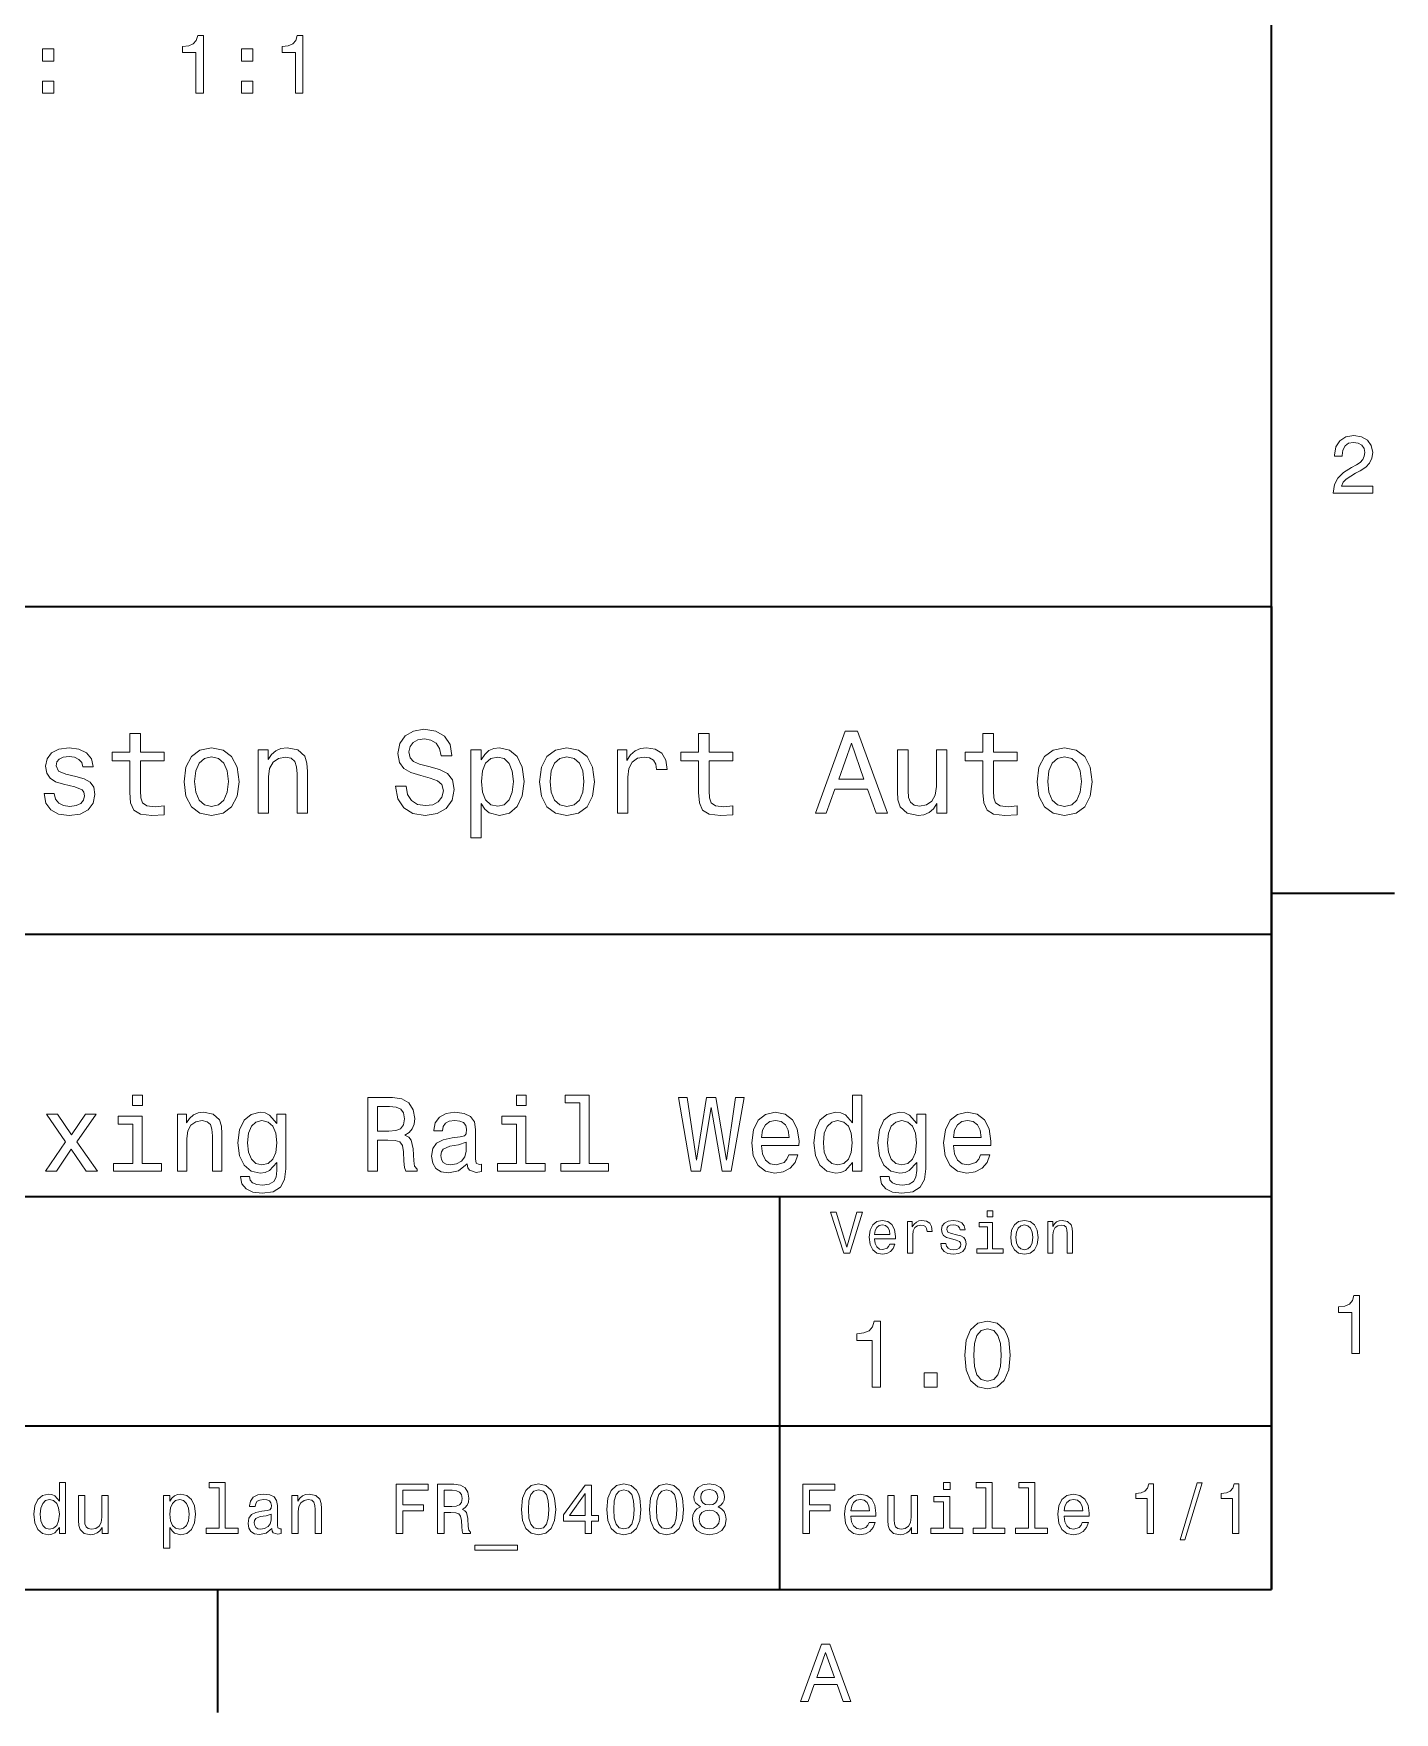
# Model space of a CAD drawing. Extents: x 0 to 297, y 0 to 210.
# Drawn here: x 211.5 to 294.5, y 2.5 to 105 of the extents above; entities that cross this region are included whole.
import ezdxf

# ---------------------------------------------------------------- set-up
doc = ezdxf.new("R2010")
doc.units = 0

msp = doc.modelspace()

# ---------------------------------------------------------------- linework, layer by layer
at = {"color": 7, "lineweight": 35}
for p, q in [((287, 10), (287, 200)), ((97, 70), (287, 70)), ((287, 70), (287, 10)), ((162, 50), (287, 50)), ((162, 34), (287, 34)), ((257, 10), (257, 34)), ((162, 20), (287, 20)), ((10, 10), (287, 10)), ((97, 10), (287, 10))]:
    msp.add_line(p, q, dxfattribs=at)
at = {"color": 7, "lineweight": 35, "ltscale": 0.1875}
for p, q in [((287, 52.5), (294.5, 52.5)), ((222.699997, 10), (222.699997, 2.5))]:
    msp.add_line(p, q, dxfattribs=at)
at = {"color": 7, "lineweight": 13}
for points in [[(221.376083, 101.328659), (221.835022, 101.328659), (221.835022, 104.853874), (221.492081, 104.853874), (221.401306, 104.546242), (221.219742, 104.339462), (220.942368, 104.21843), (220.559082, 104.178085), (220.559082, 103.820015), (221.376083, 103.820015)], [(227.44812, 101.328659), (227.907059, 101.328659), (227.907059, 104.853874), (227.564117, 104.853874), (227.473343, 104.546242), (227.291779, 104.339462), (227.014404, 104.21843), (226.631119, 104.178085), (226.631119, 103.820015), (227.44812, 103.820015)], [(212.010803, 103.285431), (212.706772, 103.285431), (212.706772, 104.036873), (212.010803, 104.036873)], [(224.154907, 103.285431), (224.850861, 103.285431), (224.850861, 104.036873), (224.154907, 104.036873)], [(212.010803, 101.328659), (212.706772, 101.328659), (212.706772, 102.080101), (212.010803, 102.080101)], [(224.154907, 101.328659), (224.850861, 101.328659), (224.850861, 102.080101), (224.154907, 102.080101)], [(290.76947, 76.916786), (293.175079, 76.916786), (293.175079, 77.350502), (291.273773, 77.350502), (291.3797, 77.587532), (291.561249, 77.784218), (292.121033, 78.142288), (292.418579, 78.293587), (292.751434, 78.510445), (292.988464, 78.762604), (293.124634, 79.060158), (293.175079, 79.398056), (293.089355, 79.821686), (292.852325, 80.154541), (292.489197, 80.366356), (292.020172, 80.442001), (291.536041, 80.35627), (291.167877, 80.119232), (290.930847, 79.740997), (290.850159, 79.241714), (290.850159, 79.171112), (291.309082, 79.171112), (291.309082, 79.211456), (291.354462, 79.554398), (291.490631, 79.806557), (291.707489, 79.967941), (291.994965, 80.023415), (292.287476, 79.972984), (292.504333, 79.846901), (292.645538, 79.650215), (292.695984, 79.403099), (292.660675, 79.171112), (292.56485, 78.974426), (292.403473, 78.802956), (292.181549, 78.651657), (291.884003, 78.490273), (291.389771, 78.177589), (291.041779, 77.844742), (290.835022, 77.441284), (290.76947, 76.931915)], [(234.20462, 59.030979), (233.548996, 59.030979), (233.693085, 58.267288), (234.053314, 57.70533), (234.608078, 57.366714), (235.357361, 57.244236), (236.099426, 57.359509), (236.654175, 57.67651), (237.007202, 58.17363), (237.136902, 58.82925), (237.028824, 59.420029), (236.726227, 59.801872), (236.236313, 60.054031), (235.580704, 60.241352), (235.018738, 60.378242), (234.651306, 60.536743), (234.442368, 60.767288), (234.377533, 61.127522), (234.442368, 61.451729), (234.629684, 61.696686), (234.917877, 61.862389), (235.314133, 61.920029), (235.71759, 61.84798), (236.034592, 61.653458), (236.24353, 61.32925), (236.344391, 60.889767), (237, 60.889767), (237, 60.904179), (236.884735, 61.581409), (236.546112, 62.085732), (236.01297, 62.402737), (235.292511, 62.510807), (234.644104, 62.402737), (234.139771, 62.100143), (233.815567, 61.631844), (233.700287, 61.026657), (233.793961, 60.486309), (234.067734, 60.118874), (234.5, 59.873917), (235.09079, 59.6866), (235.674362, 59.520893), (236.113831, 59.362389), (236.380402, 59.131844), (236.47406, 58.757202), (236.387619, 58.375359), (236.164276, 58.087173), (235.825653, 57.907059), (235.386169, 57.849422), (234.896255, 57.928673), (234.521622, 58.159222), (234.283875, 58.533859)], [(217.353027, 60.579971), (217.353027, 58.64193), (217.396255, 58.015129), (217.597992, 57.582851), (218.001434, 57.330688), (218.685883, 57.244236), (219.43515, 57.280258), (219.43515, 57.827808), (218.887604, 57.78458), (218.390488, 57.842216), (218.123917, 58.022331), (218.008652, 58.324928), (217.98703, 58.75), (217.98703, 60.579971), (219.43515, 60.579971), (219.43515, 61.120316), (217.98703, 61.120316), (217.98703, 62.251438), (217.353027, 62.251438), (217.353027, 61.120316), (216.257935, 61.120316), (216.257935, 60.579971)], [(252.05043, 60.579971), (252.05043, 58.64193), (252.093658, 58.015129), (252.29538, 57.582851), (252.698853, 57.330688), (253.383286, 57.244236), (254.132568, 57.280258), (254.132568, 57.827808), (253.585022, 57.78458), (253.087891, 57.842216), (252.82132, 58.022331), (252.706055, 58.324928), (252.684448, 58.75), (252.684448, 60.579971), (254.132568, 60.579971), (254.132568, 61.120316), (252.684448, 61.120316), (252.684448, 62.251438), (252.05043, 62.251438), (252.05043, 61.120316), (250.955322, 61.120316), (250.955322, 60.579971)], [(259.175781, 57.381123), (259.838623, 57.381123), (260.364563, 58.850864), (262.360229, 58.850864), (262.886169, 57.381123), (263.563416, 57.381123), (261.733429, 62.388329), (260.998566, 62.388329)], [(260.595093, 59.463257), (261.365997, 61.667866), (262.136902, 59.463257)], [(269.399109, 60.579971), (269.399109, 58.64193), (269.442352, 58.015129), (269.644073, 57.582851), (270.047546, 57.330688), (270.731995, 57.244236), (271.481262, 57.280258), (271.481262, 57.827808), (270.933716, 57.78458), (270.436584, 57.842216), (270.170013, 58.022331), (270.054749, 58.324928), (270.033142, 58.75), (270.033142, 60.579971), (271.481262, 60.579971), (271.481262, 61.120316), (270.033142, 61.120316), (270.033142, 62.251438), (269.399109, 62.251438), (269.399109, 61.120316), (268.304016, 61.120316), (268.304016, 60.579971)], [(214.060516, 59.636166), (213.44812, 59.780258), (212.994232, 59.945965), (212.842941, 60.28458), (212.886169, 60.522331), (213.03746, 60.695244), (213.282425, 60.803314), (213.635437, 60.846542), (213.97406, 60.803314), (214.240631, 60.67363), (214.413544, 60.479107), (214.485596, 60.219738), (215.105194, 60.219738), (215.105194, 60.23415), (214.997116, 60.70245), (214.701721, 61.069885), (214.240631, 61.30043), (213.635437, 61.386887), (213.023056, 61.30043), (212.57637, 61.062679), (212.29538, 60.709652), (212.208939, 60.262966), (212.273773, 59.830688), (212.475494, 59.528095), (212.806915, 59.311958), (213.289627, 59.16066), (213.995682, 58.987751), (214.427948, 58.807636), (214.543228, 58.663544), (214.586456, 58.447407), (214.521606, 58.180836), (214.348694, 57.979107), (214.067719, 57.849422), (213.693085, 57.806194), (213.296829, 57.849422), (213.008636, 58.000721), (212.814117, 58.245674), (212.734863, 58.584293), (212.122482, 58.584293), (212.223343, 58.007923), (212.518738, 57.590057), (212.98703, 57.337894), (213.635437, 57.244236), (214.312683, 57.337894), (214.809799, 57.590057), (215.112396, 57.993515), (215.220459, 58.519451), (215.141205, 58.973343), (214.917862, 59.283138), (214.55043, 59.484871)], [(220.65274, 59.311958), (220.768005, 58.432995), (221.099426, 57.78458), (221.625366, 57.381123), (222.331421, 57.244236), (223.030258, 57.381123), (223.556198, 57.777374), (223.887604, 58.425793), (224.010086, 59.311958), (223.887604, 60.190922), (223.556198, 60.846542), (223.030258, 61.242794), (222.331421, 61.386887), (221.625366, 61.242794), (221.099426, 60.839336), (220.768005, 60.190922)], [(221.301147, 59.319164), (221.365997, 59.967579), (221.567719, 60.435879), (221.891937, 60.72406), (222.331421, 60.824928), (222.763687, 60.72406), (223.087891, 60.443081), (223.289627, 59.967579), (223.361679, 59.319164), (223.289627, 58.663544), (223.087891, 58.188038), (222.763687, 57.899853), (222.331421, 57.806194), (221.891937, 57.899853), (221.567719, 58.188038), (221.365997, 58.663544)], [(225.177246, 57.381123), (225.811249, 57.381123), (225.811249, 59.614552), (225.876083, 60.12608), (226.085022, 60.500717), (226.409225, 60.731266), (226.841507, 60.817722), (227.187317, 60.745674), (227.403458, 60.551151), (227.511536, 60.226944), (227.547546, 59.794666), (227.547546, 57.381123), (228.181564, 57.381123), (228.181564, 59.924351), (228.15274, 60.435879), (228.023056, 60.86095), (227.597992, 61.25), (226.935165, 61.386887), (226.567719, 61.336452), (226.257935, 61.199566), (225.991364, 60.969017), (225.782425, 60.659222), (225.782425, 61.25), (225.177246, 61.25)], [(238.786743, 60.652016), (238.786743, 61.25), (238.15274, 61.25), (238.15274, 55.882565), (238.786743, 55.882565), (238.786743, 57.971901), (239.010101, 57.633286), (239.262253, 57.409943), (239.896271, 57.244236), (240.50145, 57.381123), (240.976959, 57.791786), (241.286743, 58.440201), (241.402023, 59.319164), (241.286743, 60.190922), (240.976959, 60.839336), (240.50145, 61.242794), (239.896271, 61.386887), (239.550446, 61.343658), (239.255051, 61.206772), (239.002899, 60.976223)], [(239.788193, 57.8134), (239.363129, 57.907059), (239.053314, 58.195244), (238.858795, 58.663544), (238.793945, 59.319164), (238.858795, 59.967579), (239.053314, 60.435879), (239.363129, 60.716858), (239.788193, 60.817722), (240.177246, 60.716858), (240.48703, 60.428673), (240.681564, 59.960373), (240.753601, 59.319164), (240.681564, 58.67075), (240.48703, 58.195244), (240.177246, 57.907059)], [(242.338623, 59.311958), (242.453888, 58.432995), (242.785309, 57.78458), (243.311249, 57.381123), (244.017303, 57.244236), (244.716141, 57.381123), (245.242081, 57.777374), (245.573486, 58.425793), (245.695969, 59.311958), (245.573486, 60.190922), (245.242081, 60.846542), (244.716141, 61.242794), (244.017303, 61.386887), (243.311249, 61.242794), (242.785309, 60.839336), (242.453888, 60.190922)], [(242.98703, 59.319164), (243.05188, 59.967579), (243.253601, 60.435879), (243.57782, 60.72406), (244.017303, 60.824928), (244.449585, 60.72406), (244.773773, 60.443081), (244.97551, 59.967579), (245.047546, 59.319164), (244.97551, 58.663544), (244.773773, 58.188038), (244.449585, 57.899853), (244.017303, 57.806194), (243.57782, 57.899853), (243.253601, 58.188038), (243.05188, 58.663544)], [(247.100861, 57.381123), (247.734863, 57.381123), (247.734863, 59.592937), (247.799713, 60.12608), (247.994232, 60.507923), (248.311249, 60.738472), (248.736313, 60.817722), (249.053314, 60.767288), (249.291077, 60.623199), (249.435165, 60.378242), (249.485596, 60.046829), (250.126801, 60.046829), (250.040344, 60.630402), (249.802597, 61.048271), (249.406342, 61.30043), (248.865997, 61.386887), (248.498566, 61.32925), (248.181549, 61.185158), (247.900574, 60.940201), (247.677246, 60.608788), (247.677246, 61.25), (247.100861, 61.25)], [(267.194519, 61.25), (266.560516, 61.25), (266.560516, 59.016571), (266.488464, 58.497837), (266.279541, 58.123196), (265.955322, 57.892651), (265.530243, 57.820602), (265.19165, 57.878242), (264.975494, 58.051151), (264.853027, 58.346542), (264.824219, 58.764408), (264.824219, 61.25), (264.190186, 61.25), (264.190186, 58.706772), (264.211792, 58.195244), (264.348694, 57.770172), (264.766571, 57.381123), (265.436584, 57.244236), (265.796814, 57.294666), (266.106628, 57.424351), (266.373199, 57.647694), (266.589325, 57.971901), (266.589325, 57.381123), (267.194519, 57.381123)], [(272.698853, 59.311958), (272.814117, 58.432995), (273.145508, 57.78458), (273.671448, 57.381123), (274.377502, 57.244236), (275.076355, 57.381123), (275.602295, 57.777374), (275.933716, 58.425793), (276.056183, 59.311958), (275.933716, 60.190922), (275.602295, 60.846542), (275.076355, 61.242794), (274.377502, 61.386887), (273.671448, 61.242794), (273.145508, 60.839336), (272.814117, 60.190922)], [(273.34726, 59.319164), (273.412109, 59.967579), (273.613831, 60.435879), (273.938019, 60.72406), (274.377502, 60.824928), (274.809784, 60.72406), (275.134003, 60.443081), (275.335724, 59.967579), (275.407776, 59.319164), (275.335724, 58.663544), (275.134003, 58.188038), (274.809784, 57.899853), (274.377502, 57.806194), (273.938019, 57.899853), (273.613831, 58.188038), (273.412109, 58.663544)], [(218.114548, 40.185879), (217.51152, 40.185879), (217.51152, 39.537464), (218.114548, 39.537464)], [(231.860947, 35.530258), (232.463974, 35.530258), (232.463974, 37.430115), (233.079971, 37.430115), (233.533859, 37.41066), (233.819153, 37.319885), (233.974777, 37.105907), (234.039612, 36.723343), (234.072037, 36.139767), (234.110947, 35.757202), (234.188751, 35.530258), (234.869598, 35.530258), (234.869598, 35.653458), (234.720459, 35.835014), (234.668579, 36.172188), (234.623199, 36.898415), (234.51297, 37.4366), (234.363831, 37.605186), (234.130402, 37.728386), (234.389771, 37.890488), (234.57132, 38.117435), (234.688034, 38.402737), (234.726944, 38.746395), (234.636169, 39.291065), (234.376801, 39.699566), (233.948837, 39.945965), (233.365265, 40.030258), (231.860947, 40.030258)], [(241.535294, 40.185879), (240.932266, 40.185879), (240.932266, 39.537464), (241.535294, 39.537464)], [(244.809784, 39.706051), (244.809784, 36.010086), (243.636169, 36.010086), (243.636169, 35.530258), (246.547546, 35.530258), (246.547546, 36.010086), (245.380402, 36.010086), (245.380402, 40.185879), (243.914978, 40.185879), (243.914978, 39.706051)], [(251.598694, 35.530258), (252.169312, 35.530258), (252.817719, 39.433716), (253.485596, 35.530258), (254.030258, 35.530258), (254.82132, 40.036743), (254.302582, 40.036743), (253.744949, 36.204609), (253.103027, 40.036743), (252.53891, 40.036743), (251.909943, 36.204609), (251.352295, 40.036743), (250.820602, 40.036743)], [(261.42868, 36.068443), (261.42868, 35.530258), (261.999268, 35.530258), (261.999268, 40.185879), (261.43515, 40.185879), (261.43515, 38.480545), (261.000732, 38.973343), (260.734863, 39.090057), (260.430115, 39.135445), (259.878967, 39.005764), (259.450989, 38.642651), (259.17218, 38.059078), (259.074921, 37.274494), (259.17218, 36.489914), (259.450989, 35.899857), (259.878967, 35.530258), (260.430115, 35.407059), (260.734863, 35.45245), (261.007202, 35.569164)], [(212.862396, 35.530258), (213.757202, 36.885445), (214.677948, 35.530258), (215.365265, 35.530258), (214.120316, 37.326366), (215.293945, 39.012245), (214.632568, 39.012245), (213.783142, 37.747837), (212.933716, 39.012245), (212.259369, 39.012245), (213.413544, 37.319885), (212.194519, 35.530258)], [(220.254318, 35.530258), (220.824921, 35.530258), (220.824921, 37.540344), (220.883286, 38.000721), (221.07132, 38.337894), (221.363113, 38.545387), (221.752167, 38.623199), (222.0634, 38.558357), (222.257919, 38.383286), (222.355179, 38.091499), (222.387604, 37.70245), (222.387604, 35.530258), (222.958206, 35.530258), (222.958206, 37.819164), (222.932281, 38.279537), (222.815552, 38.662102), (222.432999, 39.012245), (221.836456, 39.135445), (221.505768, 39.090057), (221.226944, 38.966858), (220.98703, 38.759365), (220.798981, 38.480545), (220.798981, 39.012245), (220.254318, 39.012245)], [(226.868149, 35.685879), (226.868149, 39.012245), (226.323486, 39.012245), (226.323486, 38.448124), (225.876068, 38.960373), (225.603745, 39.090057), (225.298981, 39.135445), (224.747833, 39.005764), (224.319885, 38.642651), (224.041061, 38.059078), (223.943802, 37.274494), (224.041061, 36.483429), (224.319885, 35.899857), (224.747833, 35.530258), (225.298981, 35.407059), (225.610229, 35.45245), (225.869598, 35.569164), (226.323486, 36.061958), (226.323486, 35.569164), (226.271606, 35.180115), (226.128967, 34.901295), (225.856628, 34.739193), (225.44812, 34.680836), (225.091492, 34.719738), (224.838608, 34.817001), (224.689484, 34.985588), (224.644089, 35.212536), (224.092941, 35.212536), (224.092941, 35.1866), (224.177231, 34.771614), (224.4366, 34.460373), (224.851578, 34.259365), (225.41571, 34.188038), (226.090057, 34.285301), (226.53746, 34.557636), (226.790344, 35.030979)], [(233.196686, 39.479107), (233.592209, 39.440201), (233.871033, 39.317001), (234.046112, 39.090057), (234.104462, 38.733429), (234.039612, 38.357346), (233.864548, 38.130402), (233.566284, 38.013687), (233.157776, 37.981266), (232.463974, 37.981266), (232.463974, 39.479107)], [(237.9366, 35.98415), (237.9366, 35.964695), (237.969009, 35.744236), (238.066284, 35.588615), (238.474777, 35.465416), (238.792511, 35.517288), (238.792511, 35.958214), (238.656342, 35.938759), (238.474777, 36.023052), (238.442352, 36.282421), (238.442352, 38.085014), (238.364548, 38.545387), (238.137604, 38.869595), (237.742065, 39.064121), (237.184433, 39.135445), (236.639771, 39.057636), (236.237747, 38.837173), (235.984863, 38.493515), (235.900574, 38.039623), (235.900574, 38.000721), (236.412811, 38.000721), (236.458206, 38.273052), (236.600861, 38.467579), (236.83429, 38.584293), (237.164978, 38.629681), (237.482697, 38.59726), (237.709656, 38.5), (237.845825, 38.331409), (237.891205, 38.09798), (237.865265, 37.825645), (237.76152, 37.68948), (237.502151, 37.624638), (237.015839, 37.572765), (236.458206, 37.456051), (236.062683, 37.248558), (235.829254, 36.924351), (235.757919, 36.444523), (235.822754, 36.016571), (236.023773, 35.698845), (236.347977, 35.497837), (236.79538, 35.426514), (237.398407, 35.562679)], [(255.88472, 37.105907), (258.167145, 37.105907), (258.173645, 37.371758), (258.069885, 38.117435), (257.784576, 38.675072), (257.330688, 39.012245), (256.727661, 39.135445), (256.137604, 39.005764), (255.683716, 38.642651), (255.391937, 38.052593), (255.288177, 37.274494), (255.385437, 36.476944), (255.677231, 35.893372), (256.124634, 35.530258), (256.708191, 35.407059), (257.213989, 35.491352), (257.628967, 35.711815), (257.933716, 36.061958), (258.108795, 36.528816), (257.544678, 36.528816), (257.427948, 36.269451), (257.259369, 36.074928), (256.779541, 35.919308), (256.409943, 35.990631), (256.131104, 36.217579), (255.949554, 36.587173), (255.88472, 37.086452)], [(265.90274, 35.685879), (265.90274, 39.012245), (265.358063, 39.012245), (265.358063, 38.448124), (264.910645, 38.960373), (264.638306, 39.090057), (264.333557, 39.135445), (263.78241, 39.005764), (263.354462, 38.642651), (263.075653, 38.059078), (262.978394, 37.274494), (263.075653, 36.483429), (263.354462, 35.899857), (263.78241, 35.530258), (264.333557, 35.407059), (264.644806, 35.45245), (264.904175, 35.569164), (265.358063, 36.061958), (265.358063, 35.569164), (265.306183, 35.180115), (265.163544, 34.901295), (264.891205, 34.739193), (264.482697, 34.680836), (264.126068, 34.719738), (263.873199, 34.817001), (263.72406, 34.985588), (263.67865, 35.212536), (263.127502, 35.212536), (263.127502, 35.1866), (263.211792, 34.771614), (263.471191, 34.460373), (263.886169, 34.259365), (264.450287, 34.188038), (265.124634, 34.285301), (265.572052, 34.557636), (265.824921, 35.030979)], [(267.595093, 37.105907), (269.877502, 37.105907), (269.884003, 37.371758), (269.780243, 38.117435), (269.494934, 38.675072), (269.041077, 39.012245), (268.438049, 39.135445), (267.847961, 39.005764), (267.394104, 38.642651), (267.102295, 38.052593), (266.998535, 37.274494), (267.095825, 36.476944), (267.387604, 35.893372), (267.835022, 35.530258), (268.418579, 35.407059), (268.924347, 35.491352), (269.339325, 35.711815), (269.644104, 36.061958), (269.819153, 36.528816), (269.255035, 36.528816), (269.138306, 36.269451), (268.969727, 36.074928), (268.489899, 35.919308), (268.1203, 35.990631), (267.841492, 36.217579), (267.659943, 36.587173), (267.595093, 37.086452)], [(218.095093, 36.010086), (218.095093, 38.895531), (216.629684, 38.895531), (216.629684, 38.409222), (217.52449, 38.409222), (217.52449, 36.010086), (216.357346, 36.010086), (216.357346, 35.530258), (219.275208, 35.530258), (219.275208, 36.010086)], [(224.533859, 37.274494), (224.592224, 37.851585), (224.767288, 38.279537), (225.039627, 38.532421), (225.40274, 38.623199), (225.785294, 38.532421), (226.070602, 38.279537), (226.245667, 37.851585), (226.310516, 37.274494), (226.245667, 36.684437), (226.070602, 36.262966), (225.785294, 36.003601), (225.40274, 35.919308), (225.039627, 36.003601), (224.767288, 36.262966), (224.592224, 36.690922)], [(241.515839, 36.010086), (241.515839, 38.895531), (240.05043, 38.895531), (240.05043, 38.409222), (240.945236, 38.409222), (240.945236, 36.010086), (239.778091, 36.010086), (239.778091, 35.530258), (242.695953, 35.530258), (242.695953, 36.010086)], [(255.88472, 37.585735), (255.956055, 38.033138), (256.131104, 38.363831), (256.396973, 38.564842), (256.747131, 38.636166), (257.090759, 38.564842), (257.356628, 38.363831), (257.518738, 38.033138), (257.577087, 37.585735)], [(260.527374, 38.623199), (260.903442, 38.532421), (261.188751, 38.279537), (261.357361, 37.858067), (261.42218, 37.274494), (261.357361, 36.684437), (261.188751, 36.262966), (260.903442, 36.003601), (260.527374, 35.919308), (260.170746, 36.003601), (259.898407, 36.262966), (259.716858, 36.690922), (259.658508, 37.274494), (259.716858, 37.851585), (259.898407, 38.273052), (260.170746, 38.532421)], [(263.56842, 37.274494), (263.626801, 37.851585), (263.80188, 38.279537), (264.074219, 38.532421), (264.437317, 38.623199), (264.819885, 38.532421), (265.105164, 38.279537), (265.280243, 37.851585), (265.345093, 37.274494), (265.280243, 36.684437), (265.105164, 36.262966), (264.819885, 36.003601), (264.437317, 35.919308), (264.074219, 36.003601), (263.80188, 36.262966), (263.626801, 36.690922)], [(267.595093, 37.585735), (267.666412, 38.033138), (267.841492, 38.363831), (268.107361, 38.564842), (268.457489, 38.636166), (268.801147, 38.564842), (269.066986, 38.363831), (269.229095, 38.033138), (269.287476, 37.585735)], [(237.87175, 36.749279), (237.793945, 36.412102), (237.586456, 36.152737), (237.275208, 35.98415), (236.892639, 35.925793), (236.64624, 35.958214), (236.471176, 36.061958), (236.360947, 36.243515), (236.328522, 36.496395), (236.354462, 36.723343), (236.458206, 36.885445), (236.873199, 37.067001), (237.398407, 37.14481), (237.87175, 37.30043)], [(261.71109, 33.03458), (261.08429, 30.905619), (260.439484, 33.03458), (260.09726, 33.03458), (260.904175, 30.530979), (261.264404, 30.530979), (262.053314, 33.03458)], [(269.992798, 33.117435), (269.657776, 33.117435), (269.657776, 32.757202), (269.992798, 32.757202)], [(262.784576, 31.40634), (264.052582, 31.40634), (264.056183, 31.554033), (263.998566, 31.9683), (263.840057, 32.278099), (263.587891, 32.465416), (263.252869, 32.533859), (262.925079, 32.461815), (262.672913, 32.260086), (262.510803, 31.932276), (262.453156, 31.5), (262.507202, 31.056915), (262.669312, 30.732708), (262.917877, 30.530979), (263.242065, 30.462536), (263.523041, 30.509365), (263.753601, 30.631844), (263.922913, 30.826368), (264.020172, 31.085733), (263.706787, 31.085733), (263.641937, 30.941643), (263.548279, 30.833572), (263.281708, 30.747118), (263.076355, 30.786743), (262.921478, 30.912823), (262.820618, 31.118155), (262.784576, 31.395533)], [(262.784576, 31.672911), (262.824219, 31.921469), (262.921478, 32.105186), (263.069153, 32.216858), (263.263702, 32.256485), (263.45462, 32.216858), (263.602295, 32.105186), (263.692352, 31.921469), (263.724792, 31.672911)], [(264.794678, 30.530979), (265.111664, 30.530979), (265.111664, 31.636887), (265.144104, 31.903458), (265.241364, 32.094379), (265.399841, 32.209652), (265.612396, 32.249279), (265.770905, 32.224064), (265.889771, 32.152016), (265.961823, 32.029537), (265.98703, 31.863832), (266.307648, 31.863832), (266.264404, 32.155621), (266.145538, 32.364552), (265.947418, 32.490635), (265.677246, 32.533859), (265.49353, 32.505043), (265.335022, 32.432995), (265.194519, 32.310516), (265.082855, 32.144814), (265.082855, 32.465416), (264.794678, 32.465416)], [(267.791779, 31.658501), (267.485596, 31.730547), (267.258636, 31.8134), (267.182983, 31.982708), (267.20462, 32.101585), (267.280273, 32.188038), (267.40274, 32.242073), (267.579254, 32.263687), (267.748566, 32.242073), (267.881836, 32.177231), (267.968292, 32.079971), (268.004333, 31.950287), (268.314117, 31.950287), (268.314117, 31.957493), (268.260101, 32.191643), (268.112396, 32.375359), (267.881836, 32.490635), (267.579254, 32.533859), (267.273041, 32.490635), (267.049713, 32.371758), (266.90921, 32.195244), (266.865997, 31.971901), (266.898407, 31.755764), (266.999268, 31.604465), (267.164978, 31.496397), (267.406342, 31.420748), (267.759369, 31.334293), (267.975494, 31.244236), (268.033142, 31.17219), (268.054749, 31.064121), (268.022339, 30.930836), (267.935883, 30.829971), (267.79538, 30.765129), (267.608063, 30.743515), (267.409943, 30.765129), (267.265839, 30.840778), (267.168579, 30.963255), (267.128967, 31.132565), (266.822754, 31.132565), (266.873199, 30.844379), (267.020905, 30.635447), (267.255035, 30.509365), (267.579254, 30.462536), (267.917877, 30.509365), (268.166412, 30.635447), (268.317719, 30.837175), (268.371765, 31.100143), (268.332123, 31.327089), (268.220459, 31.481987), (268.036743, 31.582851)], [(269.981995, 30.79755), (269.981995, 32.400574), (269.167877, 32.400574), (269.167877, 32.130402), (269.664978, 32.130402), (269.664978, 30.79755), (269.016571, 30.79755), (269.016571, 30.530979), (270.637604, 30.530979), (270.637604, 30.79755)], [(271.087891, 31.496397), (271.145538, 31.056915), (271.311249, 30.732708), (271.574219, 30.530979), (271.927246, 30.462536), (272.276672, 30.530979), (272.539612, 30.729107), (272.705322, 31.053314), (272.766571, 31.496397), (272.705322, 31.935879), (272.539612, 32.263687), (272.276672, 32.461815), (271.927246, 32.533859), (271.574219, 32.461815), (271.311249, 32.260086), (271.145538, 31.935879)], [(271.412109, 31.5), (271.444519, 31.824207), (271.54538, 32.058357), (271.707489, 32.20245), (271.927246, 32.25288), (272.143372, 32.20245), (272.305481, 32.061958), (272.406342, 31.824207), (272.442352, 31.5), (272.406342, 31.17219), (272.305481, 30.934437), (272.143372, 30.790344), (271.927246, 30.743515), (271.707489, 30.790344), (271.54538, 30.934437), (271.444519, 31.17219)], [(273.350159, 30.530979), (273.667145, 30.530979), (273.667145, 31.647694), (273.699554, 31.903458), (273.804047, 32.090778), (273.966125, 32.206051), (274.182281, 32.249279), (274.355194, 32.213257), (274.463257, 32.115993), (274.517303, 31.95389), (274.535309, 31.737751), (274.535309, 30.530979), (274.852295, 30.530979), (274.852295, 31.802593), (274.837891, 32.058357), (274.773041, 32.270893), (274.560516, 32.465416), (274.229095, 32.533859), (274.04538, 32.508644), (273.890503, 32.440201), (273.757202, 32.324928), (273.65274, 32.170029), (273.65274, 32.465416), (273.350159, 32.465416)], [(291.909241, 24.416786), (292.368164, 24.416786), (292.368164, 27.942001), (292.025208, 27.942001), (291.934448, 27.634365), (291.752899, 27.427593), (291.475525, 27.306557), (291.092224, 27.266211), (291.092224, 26.90814), (291.909241, 26.90814)], [(262.631134, 22.360231), (263.155609, 22.360231), (263.155609, 26.38905), (262.763702, 26.38905), (262.659943, 26.037464), (262.452454, 25.801153), (262.135437, 25.662825), (261.697418, 25.616714), (261.697418, 25.207493), (262.631134, 25.207493)], [(268.285309, 24.314121), (268.371765, 23.409224), (268.642639, 22.763689), (269.074921, 22.371759), (269.674347, 22.244957), (270.268005, 22.371759), (270.700287, 22.763689), (270.965424, 23.409224), (271.057648, 24.314121), (270.965424, 25.213257), (270.855896, 25.570606), (270.700287, 25.864553), (270.268005, 26.256485), (269.674347, 26.38905), (269.074921, 26.256485), (268.642639, 25.858791), (268.371765, 25.213257)], [(268.838623, 24.314121), (268.884735, 25.011528), (269.028809, 25.51297), (269.288177, 25.806917), (269.674347, 25.910664), (270.054749, 25.806917), (270.314117, 25.51297), (270.458221, 25.011528), (270.504333, 24.314121), (270.458221, 23.610952), (270.314117, 23.10951), (270.054749, 22.815563), (269.674347, 22.717581), (269.288177, 22.815563), (269.028809, 23.10951), (268.884735, 23.610952)], [(265.806915, 22.360231), (266.602295, 22.360231), (266.602295, 23.219021), (265.806915, 23.219021)], [(213.048996, 13.787464), (213.048996, 13.428675), (213.429398, 13.428675), (213.429398, 16.532421), (213.053314, 16.532421), (213.053314, 15.395534), (212.763687, 15.724064), (212.586456, 15.801874), (212.383286, 15.832133), (212.015854, 15.745678), (211.730545, 15.503603), (211.544662, 15.114553), (211.479828, 14.591499), (211.544662, 14.068444), (211.730545, 13.675073), (212.015854, 13.428675), (212.383286, 13.346542), (212.586456, 13.376801), (212.768005, 13.454611)], [(222.788193, 16.212536), (222.788193, 13.748559), (222.005768, 13.748559), (222.005768, 13.428675), (223.946686, 13.428675), (223.946686, 13.748559), (223.168594, 13.748559), (223.168594, 16.532421), (222.19165, 16.532421), (222.19165, 16.212536)], [(233.596527, 13.428675), (233.99855, 13.428675), (233.99855, 14.807637), (235.260803, 14.807637), (235.260803, 15.166427), (233.99855, 15.166427), (233.99855, 16.065563), (235.55043, 16.065563), (235.55043, 16.428675), (233.596527, 16.428675)], [(236.121033, 13.428675), (236.523041, 13.428675), (236.523041, 14.695246), (236.933716, 14.695246), (237.236298, 14.682277), (237.426514, 14.621758), (237.530258, 14.479107), (237.573486, 14.224064), (237.595093, 13.835014), (237.621033, 13.579971), (237.672897, 13.428675), (238.126801, 13.428675), (238.126801, 13.510807), (238.027374, 13.631845), (237.992783, 13.856628), (237.962524, 14.340778), (237.889038, 14.699568), (237.789612, 14.81196), (237.634003, 14.894093), (237.806915, 15.002162), (237.927948, 15.153459), (238.005753, 15.34366), (238.031693, 15.572767), (237.971176, 15.93588), (237.798264, 16.208214), (237.512955, 16.372478), (237.123917, 16.428675), (236.121033, 16.428675)], [(241.247833, 14.894093), (241.312668, 14.215418), (241.515839, 13.731268), (241.840057, 13.43732), (242.289612, 13.342219), (242.734863, 13.43732), (243.059067, 13.731268), (243.257919, 14.215418), (243.327087, 14.894093), (243.257919, 15.568444), (243.175781, 15.836456), (243.059067, 16.056917), (242.734863, 16.350864), (242.289612, 16.450289), (241.840057, 16.350864), (241.515839, 16.052593), (241.312668, 15.568444)], [(246.452438, 14.894093), (246.517288, 14.215418), (246.720459, 13.731268), (247.044662, 13.43732), (247.494232, 13.342219), (247.939468, 13.43732), (248.263687, 13.731268), (248.462524, 14.215418), (248.531693, 14.894093), (248.462524, 15.568444), (248.380402, 15.836456), (248.263687, 16.056917), (247.939468, 16.350864), (247.494232, 16.450289), (247.044662, 16.350864), (246.720459, 16.052593), (246.517288, 15.568444)], [(249.054749, 14.894093), (249.119583, 14.215418), (249.322754, 13.731268), (249.646973, 13.43732), (250.096527, 13.342219), (250.541779, 13.43732), (250.865982, 13.731268), (251.064835, 14.215418), (251.134003, 14.894093), (251.064835, 15.568444), (250.982697, 15.836456), (250.865982, 16.056917), (250.541779, 16.350864), (250.096527, 16.450289), (249.646973, 16.350864), (249.322754, 16.052593), (249.119583, 15.568444)], [(252.162811, 15.045389), (251.942352, 14.924352), (251.791061, 14.755764), (251.695953, 14.543948), (251.665695, 14.288905), (251.734863, 13.904179), (251.933716, 13.605908), (252.257919, 13.415707), (252.698837, 13.342219), (253.135437, 13.415707), (253.459656, 13.605908), (253.658493, 13.904179), (253.731979, 14.288905), (253.697403, 14.543948), (253.606628, 14.755764), (253.451004, 14.924352), (253.234863, 15.045389), (253.407776, 15.149136), (253.528809, 15.291787), (253.602295, 15.464698), (253.628235, 15.676514), (253.559067, 15.98343), (253.377518, 16.229828), (253.083572, 16.389771), (252.698837, 16.450289), (252.309784, 16.389771), (252.015839, 16.229828), (251.829956, 15.98343), (251.765121, 15.676514), (251.786743, 15.464698), (251.860229, 15.291787)], [(258.414978, 13.428675), (258.817017, 13.428675), (258.817017, 14.807637), (260.079254, 14.807637), (260.079254, 15.166427), (258.817017, 15.166427), (258.817017, 16.065563), (260.368866, 16.065563), (260.368866, 16.428675), (258.414978, 16.428675)], [(267.389038, 16.532421), (266.98703, 16.532421), (266.98703, 16.100145), (267.389038, 16.100145)], [(269.572052, 16.212536), (269.572052, 13.748559), (268.789612, 13.748559), (268.789612, 13.428675), (270.73056, 13.428675), (270.73056, 13.748559), (269.952454, 13.748559), (269.952454, 16.532421), (268.975494, 16.532421), (268.975494, 16.212536)], [(272.174347, 16.212536), (272.174347, 13.748559), (271.391937, 13.748559), (271.391937, 13.428675), (273.332855, 13.428675), (273.332855, 13.748559), (272.554749, 13.748559), (272.554749, 16.532421), (271.57782, 16.532421), (271.57782, 16.212536)], [(279.416443, 13.428675), (279.809814, 13.428675), (279.809814, 16.450289), (279.515839, 16.450289), (279.438049, 16.1866), (279.28241, 16.009367), (279.044678, 15.905621), (278.716125, 15.871038), (278.716125, 15.564121), (279.416443, 15.564121)], [(281.42218, 13.026657), (281.720459, 13.026657), (282.766571, 16.510807), (282.463989, 16.510807)], [(284.621033, 13.428675), (285.014404, 13.428675), (285.014404, 16.450289), (284.720459, 16.450289), (284.642639, 16.1866), (284.48703, 16.009367), (284.249268, 15.905621), (283.920746, 15.871038), (283.920746, 15.564121), (284.621033, 15.564121)], [(212.44812, 15.490635), (212.698853, 15.430116), (212.889053, 15.261528), (213.001434, 14.980548), (213.044678, 14.591499), (213.001434, 14.198127), (212.889053, 13.917148), (212.698853, 13.744237), (212.44812, 13.688041), (212.210373, 13.744237), (212.028824, 13.917148), (211.907776, 14.20245), (211.868881, 14.591499), (211.907776, 14.976225), (212.028824, 15.257205), (212.210373, 15.430116)], [(216.014404, 15.75), (215.634003, 15.75), (215.634003, 14.409943), (215.590775, 14.098703), (215.465424, 13.873919), (215.270889, 13.735591), (215.015854, 13.692364), (214.812683, 13.726946), (214.682999, 13.830692), (214.609512, 14.007925), (214.592224, 14.258646), (214.592224, 15.75), (214.211823, 15.75), (214.211823, 14.224064), (214.224792, 13.917148), (214.306915, 13.662104), (214.557632, 13.428675), (214.959656, 13.346542), (215.175797, 13.376801), (215.361679, 13.454611), (215.521622, 13.588617), (215.651306, 13.783141), (215.651306, 13.428675), (216.014404, 13.428675)], [(219.788193, 15.391211), (219.788193, 15.75), (219.407776, 15.75), (219.407776, 12.529539), (219.788193, 12.529539), (219.788193, 13.783141), (219.922195, 13.579971), (220.073486, 13.445966), (220.453888, 13.346542), (220.817001, 13.428675), (221.10231, 13.675073), (221.288193, 14.064121), (221.357346, 14.591499), (221.288193, 15.114553), (221.10231, 15.503603), (220.817001, 15.745678), (220.453888, 15.832133), (220.246399, 15.806196), (220.069168, 15.724064), (219.917877, 15.585735)], [(220.389053, 13.688041), (220.134003, 13.744237), (219.948135, 13.917148), (219.831421, 14.198127), (219.792511, 14.591499), (219.831421, 14.980548), (219.948135, 15.261528), (220.134003, 15.430116), (220.389053, 15.490635), (220.622482, 15.430116), (220.808365, 15.257205), (220.925079, 14.976225), (220.968307, 14.591499), (220.925079, 14.20245), (220.808365, 13.917148), (220.622482, 13.744237)], [(226.01297, 13.731268), (226.01297, 13.7183), (226.034592, 13.571326), (226.099426, 13.46758), (226.371765, 13.385448), (226.583588, 13.42003), (226.583588, 13.713977), (226.492798, 13.701009), (226.371765, 13.757205), (226.350159, 13.930116), (226.350159, 15.131845), (226.298279, 15.438761), (226.146973, 15.6549), (225.883286, 15.784582), (225.511536, 15.832133), (225.148422, 15.78026), (224.880402, 15.633286), (224.711823, 15.404179), (224.655624, 15.101585), (224.655624, 15.075649), (224.997131, 15.075649), (225.027374, 15.257205), (225.122482, 15.386889), (225.278107, 15.464698), (225.498566, 15.494957), (225.710388, 15.473343), (225.861679, 15.408502), (225.952454, 15.29611), (225.982712, 15.140491), (225.965424, 14.958934), (225.896255, 14.868156), (225.723343, 14.824928), (225.399139, 14.790346), (225.027374, 14.712537), (224.763687, 14.574208), (224.608078, 14.358069), (224.560516, 14.038185), (224.60376, 13.752882), (224.737762, 13.541066), (224.953888, 13.407061), (225.252167, 13.35951), (225.654175, 13.450289)], [(227.236313, 13.428675), (227.616714, 13.428675), (227.616714, 14.768732), (227.655624, 15.075649), (227.780975, 15.300432), (227.97551, 15.438761), (228.234879, 15.490635), (228.442368, 15.447407), (228.572052, 15.330692), (228.636887, 15.136168), (228.658508, 14.876801), (228.658508, 13.428675), (229.03891, 13.428675), (229.03891, 14.954612), (229.021622, 15.261528), (228.943817, 15.516571), (228.688766, 15.75), (228.291077, 15.832133), (228.070618, 15.801874), (227.884735, 15.719741), (227.724792, 15.581412), (227.599426, 15.395534), (227.599426, 15.75), (227.236313, 15.75)], [(237.01152, 16.061239), (237.275208, 16.035303), (237.46109, 15.953171), (237.577805, 15.801874), (237.616714, 15.564121), (237.573486, 15.313401), (237.456772, 15.162104), (237.257919, 15.084294), (236.98558, 15.06268), (236.523041, 15.06268), (236.523041, 16.061239)], [(241.662811, 14.894093), (241.697403, 15.417148), (241.805466, 15.793228), (242, 16.013689), (242.289612, 16.091499), (242.574921, 16.013689), (242.76944, 15.793228), (242.877518, 15.417148), (242.912094, 14.894093), (242.877518, 14.366715), (242.76944, 13.990634), (242.574921, 13.770173), (242.289612, 13.696686), (242, 13.770173), (241.805466, 13.990634), (241.697403, 14.366715)], [(245.129669, 13.428675), (245.518723, 13.428675), (245.518723, 14.172191), (245.946686, 14.172191), (245.946686, 14.518012), (245.518723, 14.518012), (245.518723, 16.363834), (245.125351, 16.363834), (243.811234, 14.552594), (243.811234, 14.172191), (245.129669, 14.172191)], [(244.174347, 14.518012), (245.129669, 15.862392), (245.129669, 14.518012)], [(246.867432, 14.894093), (246.902008, 15.417148), (247.010086, 15.793228), (247.204605, 16.013689), (247.494232, 16.091499), (247.779526, 16.013689), (247.97406, 15.793228), (248.082123, 15.417148), (248.116714, 14.894093), (248.082123, 14.366715), (247.97406, 13.990634), (247.779526, 13.770173), (247.494232, 13.696686), (247.204605, 13.770173), (247.010086, 13.990634), (246.902008, 14.366715)], [(249.469727, 14.894093), (249.504318, 15.417148), (249.612381, 15.793228), (249.806915, 16.013689), (250.096527, 16.091499), (250.381836, 16.013689), (250.576355, 15.793228), (250.684433, 15.417148), (250.719009, 14.894093), (250.684433, 14.366715), (250.576355, 13.990634), (250.381836, 13.770173), (250.096527, 13.696686), (249.806915, 13.770173), (249.612381, 13.990634), (249.504318, 14.366715)], [(252.175781, 15.641932), (252.210373, 15.832133), (252.314117, 15.979107), (252.478378, 16.069885), (252.698837, 16.104467), (252.914978, 16.069885), (253.079239, 15.979107), (253.182983, 15.832133), (253.221893, 15.641932), (253.182983, 15.447407), (253.079239, 15.29611), (252.914978, 15.196686), (252.698837, 15.166427), (252.478378, 15.201009), (252.314117, 15.29611), (252.210373, 15.447407)], [(261.341492, 14.479107), (262.863098, 14.479107), (262.867432, 14.656341), (262.798279, 15.153459), (262.608063, 15.525217), (262.305481, 15.75), (261.903473, 15.832133), (261.510101, 15.745678), (261.207489, 15.503603), (261.01297, 15.110231), (260.943817, 14.591499), (261.008636, 14.059798), (261.203156, 13.67075), (261.501434, 13.428675), (261.890503, 13.346542), (262.227661, 13.402739), (262.504333, 13.549712), (262.707489, 13.783141), (262.824219, 14.09438), (262.44812, 14.09438), (262.370331, 13.92147), (262.257935, 13.791787), (261.938049, 13.688041), (261.69165, 13.735591), (261.505768, 13.886888), (261.384735, 14.133286), (261.341492, 14.466139)], [(261.341492, 14.798992), (261.389038, 15.097262), (261.505768, 15.317724), (261.682983, 15.45173), (261.916412, 15.49928), (262.145538, 15.45173), (262.322754, 15.317724), (262.430847, 15.097262), (262.469727, 14.798992)], [(265.400574, 15.75), (265.020172, 15.75), (265.020172, 14.409943), (264.976959, 14.098703), (264.851593, 13.873919), (264.657074, 13.735591), (264.402008, 13.692364), (264.198853, 13.726946), (264.069153, 13.830692), (263.995667, 14.007925), (263.978394, 14.258646), (263.978394, 15.75), (263.597992, 15.75), (263.597992, 14.224064), (263.610962, 13.917148), (263.693085, 13.662104), (263.943817, 13.428675), (264.345825, 13.346542), (264.561951, 13.376801), (264.747833, 13.454611), (264.907776, 13.588617), (265.037476, 13.783141), (265.037476, 13.428675), (265.400574, 13.428675)], [(267.376068, 13.748559), (267.376068, 15.672191), (266.399139, 15.672191), (266.399139, 15.347983), (266.995667, 15.347983), (266.995667, 13.748559), (266.21759, 13.748559), (266.21759, 13.428675), (268.162811, 13.428675), (268.162811, 13.748559)], [(274.353027, 14.479107), (275.874634, 14.479107), (275.878967, 14.656341), (275.809814, 15.153459), (275.619598, 15.525217), (275.317017, 15.75), (274.914978, 15.832133), (274.521606, 15.745678), (274.219025, 15.503603), (274.024506, 15.110231), (273.955322, 14.591499), (274.020172, 14.059798), (274.214691, 13.67075), (274.51297, 13.428675), (274.902008, 13.346542), (275.239197, 13.402739), (275.515839, 13.549712), (275.719025, 13.783141), (275.835724, 14.09438), (275.459656, 14.09438), (275.381836, 13.92147), (275.26944, 13.791787), (274.949554, 13.688041), (274.703186, 13.735591), (274.517303, 13.886888), (274.39624, 14.133286), (274.353027, 14.466139)], [(274.353027, 14.798992), (274.400574, 15.097262), (274.517303, 15.317724), (274.694519, 15.45173), (274.927948, 15.49928), (275.157074, 15.45173), (275.33429, 15.317724), (275.442352, 15.097262), (275.481262, 14.798992)], [(225.969742, 14.241355), (225.917877, 14.016571), (225.779541, 13.84366), (225.572052, 13.731268), (225.317017, 13.692364), (225.15274, 13.713977), (225.036026, 13.783141), (224.96254, 13.904179), (224.940933, 14.072767), (224.958221, 14.224064), (225.027374, 14.332133), (225.304047, 14.453171), (225.654175, 14.505044), (225.969742, 14.60879)], [(252.080688, 14.297551), (252.119598, 14.526657), (252.244949, 14.699568), (252.439468, 14.81196), (252.698837, 14.850865), (252.953888, 14.81196), (253.148407, 14.699568), (253.273773, 14.526657), (253.317001, 14.297551), (253.273773, 14.051153), (253.148407, 13.865274), (252.953888, 13.744237), (252.698837, 13.705332), (252.439468, 13.744237), (252.244949, 13.865274), (252.119598, 14.051153)], [(238.386154, 12.711096), (238.386154, 12.408502), (240.988464, 12.408502), (240.988464, 12.711096)], [(258.266846, 3.166787), (258.730835, 3.166787), (259.098999, 4.195605), (260.495972, 4.195605), (260.864105, 3.166787), (261.338165, 3.166787), (260.05719, 6.67183), (259.542786, 6.67183)], [(259.260376, 4.624279), (259.799988, 6.167507), (260.33963, 4.624279)]]:
    msp.add_lwpolyline(points, close=True, dxfattribs=at)

doc.saveas('drawing.dxf')
